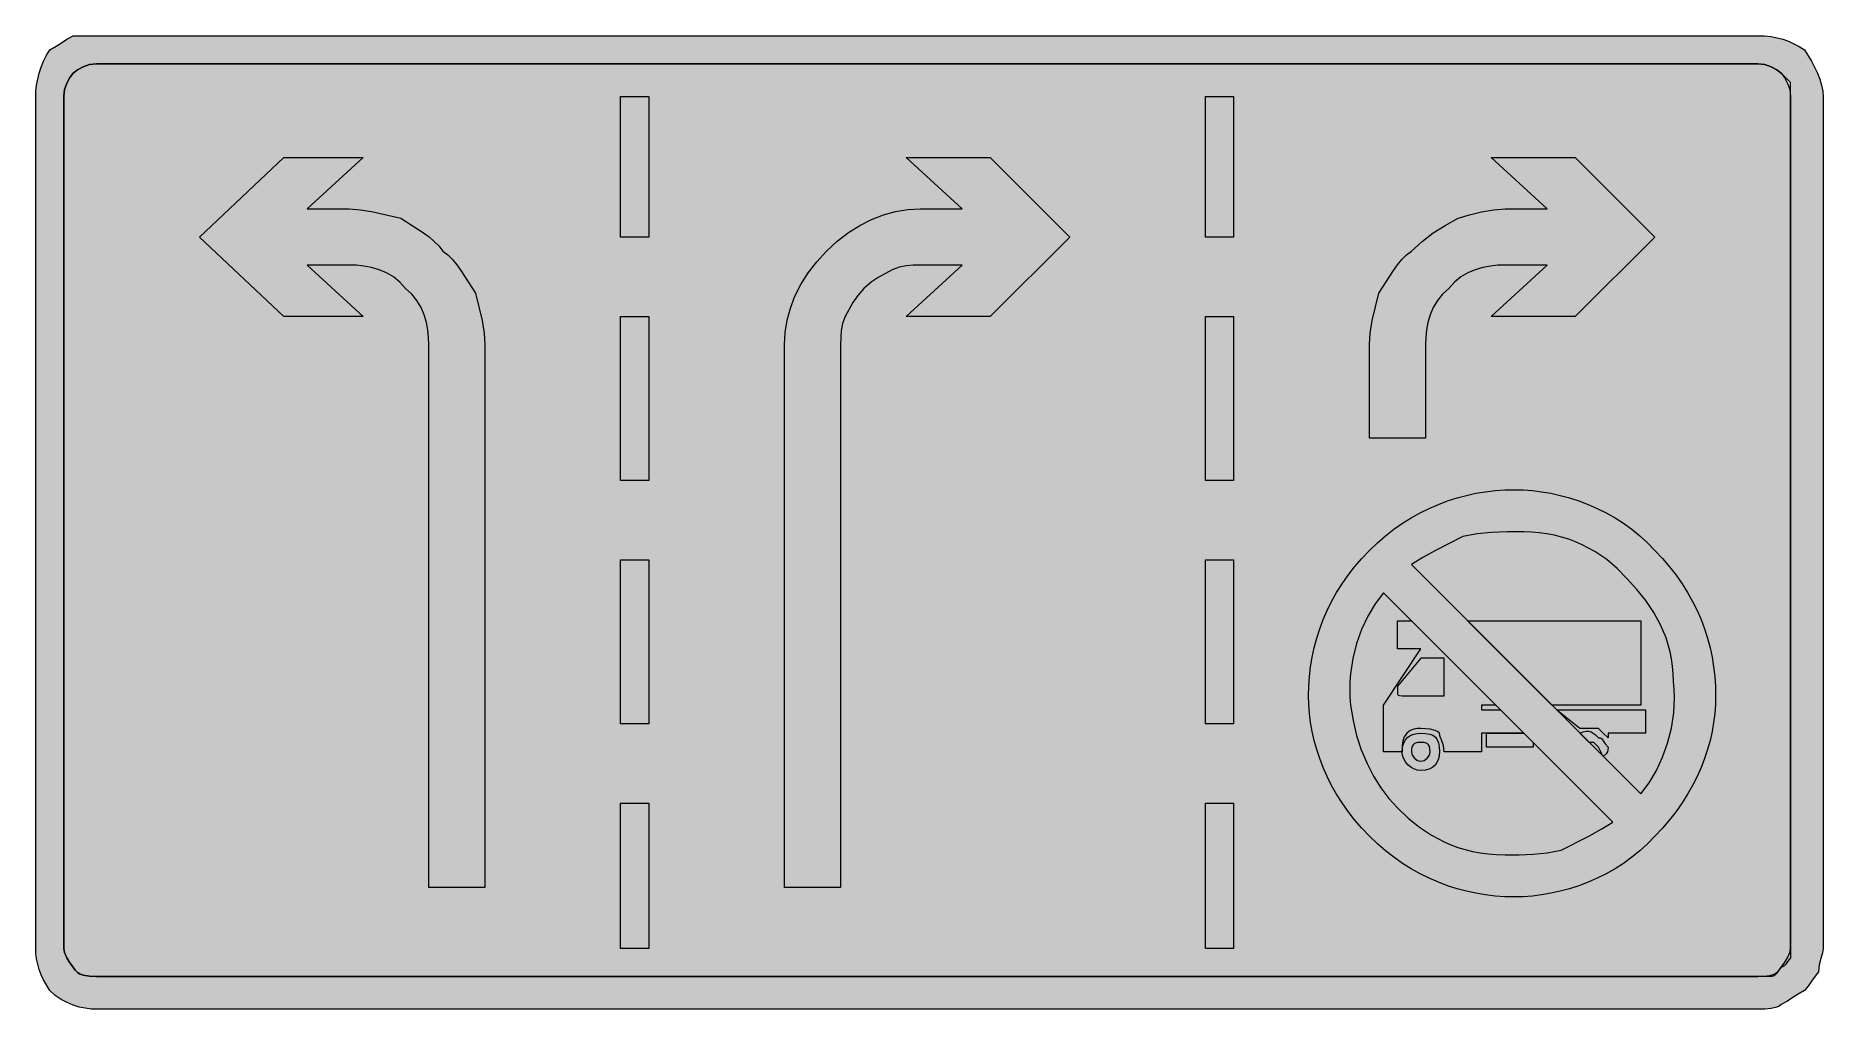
# Model space of a CAD drawing. Header units: metres. Extents: x 55 to 513, y 11 to 261.
import ezdxf

# ---------------------------------------------------------------- set-up
doc = ezdxf.new("R2010")
doc.units = ezdxf.units.M
for name, color, linetype, true_color in [('FILL_BLACK_000000', 7, 'Continuous', 0x000000), ('FILL_RED_FF0000', 7, 'Continuous', 0xff0000), ('FILL_WHITE_FFFFFF', 7, 'Continuous', 0xffffff)]:
    doc.layers.add(name, color=color, linetype=linetype, true_color=true_color)

msp = doc.modelspace()

# ---------------------------------------------------------------- hatches: boundary and pattern name
at = {"layer": 'FILL_BLACK_000000', "true_color": 0x000000}
h = msp.add_hatch(color=7, dxfattribs=at)
h.dxf.hatch_style = 1
h.paths.add_polyline_path([(498.16, 260.82), (499.8, 260.65), (501.37, 260.37), (502.86, 259.98), (504.3, 259.47), (505.69, 258.85), (507.06, 258.12), (508.41, 257.28), (510.17, 254.39), (511.71, 251.28), (512.32, 249.71), (512.8, 248.17), (513.1, 246.68), (513.21, 245.28), (513.21, 26.88), (513.02, 25.77), (512.61, 24.33), (512.2, 22.66), (512.01, 20.88), (511.11, 19.79), (510.21, 18.48), (509.31, 17.17), (508.41, 16.08), (506.8, 15.18), (505.41, 14.28), (504.02, 13.38), (502.41, 12.48), (501.91, 12.08), (501.3, 11.79), (499.86, 11.43), (498.19, 11.3), (496.41, 11.28), (70.41, 11.28), (69.01, 11.34), (67.52, 11.52), (65.98, 11.85), (64.41, 12.33), (62.84, 12.98), (61.3, 13.81), (59.81, 14.84), (58.41, 16.08), (56.83, 18.78), (56.22, 20.13), (55.71, 21.48), (55.32, 22.83), (55.03, 24.18), (54.87, 25.53), (54.81, 26.88), (54.81, 245.28), (54.87, 246.68), (55.03, 248.17), (55.32, 249.71), (55.71, 251.28), (56.22, 252.85), (56.83, 254.39), (57.57, 255.88), (58.41, 257.28), (60.02, 258.18), (61.41, 259.08), (62.8, 259.98), (64.41, 260.88), (70.41, 260.88), (496.41, 260.88), (498.16, 260.82)])
h.paths.add_polyline_path([(66.96, 252.93), (65.52, 252.16), (64.41, 251.28), (63.53, 250.17), (62.76, 248.73), (62.22, 247.06), (62.01, 245.28), (62.01, 26.88), (62.22, 25.79), (62.76, 24.48), (63.53, 23.17), (64.41, 22.08), (64.91, 21.29), (65.52, 20.69), (66.2, 20.27), (66.96, 19.98), (68.63, 19.72), (70.41, 19.68), (496.41, 19.68), (498.19, 19.72), (499.86, 19.98), (500.62, 20.27), (501.3, 20.69), (501.91, 21.29), (502.41, 22.08), (503.29, 23.17), (504.06, 24.48), (504.6, 25.79), (504.81, 26.88), (504.81, 245.28), (504.81, 248.88), (502.41, 251.28), (501.3, 252.16), (499.86, 252.93), (498.19, 253.47), (496.41, 253.68), (70.41, 253.68), (68.63, 253.47), (66.96, 252.93)], flags=16)
h = msp.add_hatch(color=7, dxfattribs=at)
h.dxf.hatch_style = 1
h.paths.add_polyline_path([(204.81, 245.28), (212.01, 245.28), (212.01, 209.28), (204.81, 209.28), (204.81, 245.28)])
h = msp.add_hatch(color=7, dxfattribs=at)
h.dxf.hatch_style = 1
h.paths.add_polyline_path([(354.81, 245.28), (362.01, 245.28), (362.01, 209.28), (354.81, 209.28), (354.81, 245.28)])
h = msp.add_hatch(color=7, dxfattribs=at)
h.dxf.hatch_style = 1
h.paths.add_polyline_path([(138.81, 229.68), (124.41, 216.48), (135.21, 216.48), (138.12, 216.27), (141.36, 215.73), (148.41, 214.08), (154.26, 210.33), (155.69, 209.29), (157.02, 208.17), (158.2, 206.98), (159.21, 205.68), (160.51, 204.67), (161.7, 203.49), (162.82, 202.16), (163.86, 200.73), (167.61, 194.88), (169.26, 187.83), (169.8, 184.59), (170.01, 181.68), (170.01, 42.48), (155.61, 42.48), (155.61, 181.68), (155.55, 183.53), (155.35, 185.45), (154.98, 187.4), (154.41, 189.33), (153.62, 191.21), (152.57, 192.99), (151.25, 194.62), (149.61, 196.08), (148.15, 197.72), (146.52, 199.04), (144.74, 200.09), (142.86, 200.88), (140.93, 201.45), (138.98, 201.82), (137.06, 202.02), (135.21, 202.08), (124.41, 202.08), (138.81, 188.88), (118.41, 188.88), (96.81, 209.28), (118.41, 229.68), (138.81, 229.68)])
h = msp.add_hatch(color=7, dxfattribs=at)
h.dxf.hatch_style = 1
h.paths.add_polyline_path([(320.01, 209.28), (299.61, 188.88), (278.01, 188.88), (292.41, 202.08), (281.61, 202.08), (279.81, 202.06), (278.01, 201.93), (276.21, 201.57), (274.41, 200.88), (270.81, 198.93), (269.01, 197.67), (267.21, 196.08), (265.62, 194.28), (264.36, 192.48), (262.41, 188.88), (261.72, 187.08), (261.36, 185.28), (261.23, 183.48), (261.21, 181.68), (261.21, 42.48), (246.81, 42.48), (246.81, 181.68), (246.98, 184.83), (247.48, 187.96), (248.33, 191.07), (249.51, 194.13), (251.03, 197.14), (252.88, 200.07), (255.08, 202.93), (257.61, 205.68), (260.36, 208.21), (263.22, 210.4), (266.15, 212.26), (269.16, 213.78), (272.22, 214.96), (275.33, 215.8), (278.46, 216.31), (281.61, 216.48), (292.41, 216.48), (278.01, 229.68), (299.61, 229.68), (320.01, 209.28)])
h = msp.add_hatch(color=7, dxfattribs=at)
h.dxf.hatch_style = 1
h.paths.add_polyline_path([(470.01, 209.28), (449.61, 188.88), (428.01, 188.88), (442.41, 202.08), (431.61, 202.08), (429.76, 202.02), (427.84, 201.82), (425.89, 201.45), (423.96, 200.88), (422.08, 200.09), (420.3, 199.04), (418.67, 197.72), (417.21, 196.08), (415.57, 194.62), (414.25, 192.99), (413.2, 191.21), (412.41, 189.33), (411.84, 187.4), (411.47, 185.45), (411.27, 183.53), (411.21, 181.68), (411.21, 157.68), (396.81, 157.68), (396.81, 181.68), (397.02, 184.59), (397.56, 187.83), (399.21, 194.88), (402.96, 200.73), (404, 202.16), (405.12, 203.49), (406.31, 204.67), (407.61, 205.68), (410.33, 208.17), (413.16, 210.33), (416.22, 212.26), (419.61, 214.08), (422.5, 214.96), (425.61, 215.73), (428.72, 216.27), (431.61, 216.48), (442.41, 216.48), (428.01, 229.68), (449.61, 229.68), (470.01, 209.28)])
h = msp.add_hatch(color=7, dxfattribs=at)
h.dxf.hatch_style = 1
h.paths.add_polyline_path([(204.81, 188.88), (212.01, 188.88), (212.01, 146.88), (204.81, 146.88), (204.81, 188.88)])
h = msp.add_hatch(color=7, dxfattribs=at)
h.dxf.hatch_style = 1
h.paths.add_polyline_path([(354.81, 188.88), (362.01, 188.88), (362.01, 146.88), (354.81, 146.88), (354.81, 188.88)])
h = msp.add_hatch(color=7, dxfattribs=at)
h.dxf.hatch_style = 1
h.paths.add_polyline_path([(204.81, 126.48), (212.01, 126.48), (212.01, 84.48), (204.81, 84.48), (204.81, 126.48)])
h = msp.add_hatch(color=7, dxfattribs=at)
h.dxf.hatch_style = 1
h.paths.add_polyline_path([(354.81, 126.48), (362.01, 126.48), (362.01, 84.48), (354.81, 84.48), (354.81, 126.48)])
h = msp.add_hatch(color=7, dxfattribs=at)
h.dxf.hatch_style = 1
h.paths.add_polyline_path([(404.01, 110.88), (407.61, 110.88), (429.21, 89.28), (425.61, 89.28), (425.61, 88.08), (430.41, 88.08), (436.41, 82.08), (425.61, 82.08), (425.61, 77.28), (416.01, 77.28), (415.82, 78.87), (415.41, 80.13), (415, 81.16), (414.81, 82.08), (414.31, 82.48), (413.72, 82.77), (412.41, 83.13), (410.01, 83.28), (409.11, 83.26), (408.21, 83.13), (407.31, 82.77), (406.41, 82.08), (405.72, 81.16), (405.36, 80.13), (405.23, 78.87), (405.21, 77.28), (400.41, 77.28), (400.41, 86.88), (400.41, 88.08), (400.41, 89.28), (410.01, 103.68), (404.01, 103.68), (404.01, 110.88)])
h.paths.add_polyline_path([(404.01, 92.88), (404.03, 92.19), (404.16, 91.83), (404.52, 91.7), (405.21, 91.68), (416.01, 91.68), (416.01, 101.28), (410.01, 101.28), (404.01, 94.08), (404.01, 92.88)], flags=16)
h = msp.add_hatch(color=7, dxfattribs=at)
h.dxf.hatch_style = 1
h.paths.add_polyline_path([(466.41, 89.28), (443.61, 89.28), (422.01, 110.88), (466.41, 110.88), (466.41, 89.28)])
h = msp.add_hatch(color=7, dxfattribs=at)
h.dxf.hatch_style = 1
h.paths.add_polyline_path([(455.61, 83.28), (453.21, 83.28), (450.81, 83.28), (444.81, 88.08), (467.61, 88.08), (467.61, 82.08), (458.01, 82.08), (458.01, 80.88), (456.81, 82.08), (455.61, 83.28)])
h = msp.add_hatch(color=7, dxfattribs=at)
h.dxf.hatch_style = 1
h.paths.add_polyline_path([(451.66, 82.42), (452.4, 82.57), (453.07, 82.54), (453.66, 82.38), (454.69, 81.74), (455.61, 80.88), (456.01, 80.83), (456.32, 80.67), (456.81, 80.13), (457.3, 79.36), (458.01, 78.48), (457.99, 77.77), (457.86, 77.28), (457.5, 76.79), (456.81, 76.08), (455.61, 78.48), (454.41, 79.68), (453.21, 79.68), (450.81, 82.08), (451.66, 82.42)])
h = msp.add_hatch(color=7, dxfattribs=at)
h.dxf.hatch_style = 1
h.paths.add_polyline_path([(414.57, 75.52), (414.24, 74.71), (413.76, 73.98), (413.11, 73.37), (412.28, 72.89), (411.25, 72.59), (410.01, 72.48), (409.11, 72.59), (408.25, 72.89), (407.44, 73.37), (406.71, 73.98), (406.1, 74.71), (405.62, 75.52), (405.32, 76.38), (405.21, 77.28), (405.32, 78.52), (405.62, 79.55), (406.1, 80.38), (406.71, 81.03), (407.44, 81.51), (408.25, 81.84), (409.11, 82.02), (410.01, 82.08), (411.25, 82.02), (412.28, 81.84), (413.11, 81.51), (413.76, 81.03), (414.24, 80.38), (414.57, 79.55), (414.75, 78.52), (414.81, 77.28), (414.75, 76.38), (414.57, 75.52)])
h.paths.add_polyline_path([(412.2, 78.67), (411.97, 79.09), (411.66, 79.38), (410.89, 79.64), (410.01, 79.68), (409.13, 79.64), (408.36, 79.38), (408.05, 79.09), (407.82, 78.67), (407.66, 78.07), (407.61, 77.28), (407.82, 76.4), (408.36, 75.63), (409.13, 75.09), (410.01, 74.88), (410.89, 75.09), (411.66, 75.63), (412.2, 76.4), (412.41, 77.28), (412.36, 78.07), (412.2, 78.67)], flags=16)
h = msp.add_hatch(color=7, dxfattribs=at)
h.dxf.hatch_style = 1
h.paths.add_polyline_path([(426.81, 82.08), (436.41, 82.08), (438.81, 79.68), (438.81, 78.48), (426.81, 78.48), (426.81, 82.08)])
h = msp.add_hatch(color=7, dxfattribs=at)
h.dxf.hatch_style = 1
h.paths.add_polyline_path([(204.81, 64.08), (212.01, 64.08), (212.01, 26.88), (204.81, 26.88), (204.81, 64.08)])
h = msp.add_hatch(color=7, dxfattribs=at)
h.dxf.hatch_style = 1
h.paths.add_polyline_path([(354.81, 64.08), (362.01, 64.08), (362.01, 26.88), (354.81, 26.88), (354.81, 64.08)])
at = {"layer": 'FILL_RED_FF0000', "true_color": 0xff0000}
h = msp.add_hatch(color=7, dxfattribs=at)
h.dxf.hatch_style = 1
h.paths.add_polyline_path([(485.1, 84.83), (484.69, 82.51), (484.17, 80.19), (483.52, 77.86), (482.75, 75.54), (481.86, 73.23), (480.84, 70.93), (479.69, 68.65), (478.41, 66.4), (477, 64.17), (475.46, 61.98), (473.78, 59.84), (471.96, 57.73), (470.01, 55.68), (468.16, 53.73), (466.2, 51.91), (464.15, 50.23), (462.02, 48.69), (459.82, 47.28), (457.56, 46), (455.26, 44.85), (452.91, 43.83), (450.54, 42.94), (448.14, 42.17), (445.74, 41.52), (443.35, 41), (440.97, 40.59), (438.61, 40.31), (436.29, 40.14), (434.01, 40.08), (431.54, 40.14), (429.06, 40.31), (426.6, 40.59), (424.15, 41), (421.71, 41.52), (419.29, 42.17), (416.89, 42.94), (414.51, 43.83), (412.16, 44.85), (409.85, 46), (407.56, 47.28), (405.32, 48.69), (403.12, 50.23), (400.97, 51.91), (398.86, 53.73), (396.81, 55.68), (394.86, 57.73), (393.04, 59.84), (391.36, 61.98), (389.82, 64.17), (388.41, 66.4), (387.13, 68.65), (385.98, 70.93), (384.96, 73.23), (384.07, 75.54), (383.3, 77.86), (382.65, 80.19), (382.13, 82.51), (381.72, 84.83), (381.44, 87.13), (381.27, 89.42), (381.21, 91.68), (381.27, 94.15), (381.44, 96.63), (381.72, 99.09), (382.13, 101.54), (382.65, 103.98), (383.3, 106.4), (384.07, 108.8), (384.96, 111.18), (385.98, 113.53), (387.13, 115.84), (388.41, 118.13), (389.82, 120.37), (391.36, 122.57), (393.04, 124.72), (394.86, 126.83), (396.81, 128.88), (398.86, 130.83), (400.97, 132.65), (403.12, 134.33), (405.32, 135.87), (407.56, 137.28), (409.85, 138.56), (412.16, 139.71), (414.51, 140.73), (416.89, 141.62), (419.29, 142.39), (421.71, 143.04), (424.15, 143.56), (426.6, 143.97), (429.06, 144.25), (431.54, 144.42), (434.01, 144.48), (436.29, 144.42), (438.61, 144.25), (440.97, 143.97), (443.35, 143.56), (445.74, 143.04), (448.14, 142.39), (450.54, 141.62), (452.91, 140.73), (455.26, 139.71), (457.56, 138.56), (459.82, 137.28), (462.02, 135.87), (464.15, 134.33), (466.2, 132.65), (468.16, 130.83), (470.01, 128.88), (471.96, 126.83), (473.78, 124.72), (475.46, 122.57), (477, 120.37), (478.41, 118.13), (479.69, 115.84), (480.84, 113.53), (481.86, 111.18), (482.75, 108.8), (483.52, 106.4), (484.17, 103.98), (484.69, 101.54), (485.1, 99.09), (485.38, 96.63), (485.55, 94.15), (485.61, 91.68), (485.55, 89.42), (485.38, 87.13), (485.1, 84.83)])
h.paths.add_polyline_path([(472.02, 75.91), (473.31, 79.53), (474.26, 83.32), (474.85, 87.24), (474.99, 89.23), (475.04, 91.24), (474.98, 93.26), (474.81, 95.28), (474.75, 97.28), (474.59, 99.22), (474.32, 101.11), (473.95, 102.95), (473.48, 104.74), (472.91, 106.48), (471.51, 109.83), (469.77, 113.01), (467.72, 116.04), (465.39, 118.92), (462.81, 121.68), (460.4, 124.26), (457.67, 126.59), (454.67, 128.64), (451.41, 130.38), (449.69, 131.12), (447.93, 131.78), (446.11, 132.35), (444.25, 132.82), (442.34, 133.19), (440.4, 133.46), (438.42, 133.62), (436.41, 133.68), (432.12, 133.66), (428.16, 133.53), (424.43, 133.17), (420.81, 132.48), (413.76, 128.88), (410.52, 127.08), (407.61, 125.28), (466.41, 66.48), (468.54, 69.34), (470.42, 72.5), (472.02, 75.91)], flags=16)
h.paths.add_polyline_path([(396.4, 112.06), (394.8, 108.65), (393.51, 105.03), (392.56, 101.24), (391.97, 97.32), (391.83, 95.33), (391.78, 93.32), (391.84, 91.3), (392.01, 89.28), (392.62, 85.29), (393.55, 81.44), (394.75, 77.76), (396.21, 74.28), (397.89, 71.02), (399.77, 68.02), (401.82, 65.29), (404.01, 62.88), (406.77, 60.3), (409.67, 57.97), (412.74, 55.92), (416.01, 54.18), (417.73, 53.44), (419.5, 52.78), (421.34, 52.21), (423.25, 51.74), (425.22, 51.37), (427.27, 51.1), (429.4, 50.94), (431.61, 50.88), (435.21, 50.9), (438.81, 51.03), (442.41, 51.39), (446.01, 52.08), (453.06, 55.68), (456.3, 57.48), (459.21, 59.28), (400.41, 118.08), (398.28, 115.22), (396.4, 112.06)], flags=16)
at = {"layer": 'FILL_WHITE_FFFFFF', "true_color": 0xffffff}
h = msp.add_hatch(color=7, dxfattribs=at)
h.dxf.hatch_style = 1
h.paths.add_polyline_path([(496.41, 253.68), (498.19, 253.47), (499.86, 252.93), (501.3, 252.16), (502.41, 251.28), (503.29, 250.17), (504.06, 248.73), (504.6, 247.06), (504.81, 245.28), (504.81, 26.88), (504.81, 24.48), (504.1, 23.6), (503.61, 22.83), (503.12, 22.29), (502.81, 22.13), (502.41, 22.08), (501.7, 21.2), (501.21, 20.43), (500.72, 19.89), (500.41, 19.73), (500.01, 19.68), (496.41, 19.68), (70.41, 19.68), (68.63, 19.72), (66.96, 19.98), (66.2, 20.27), (65.52, 20.69), (64.91, 21.29), (64.41, 22.08), (63.53, 23.17), (62.76, 24.48), (62.22, 25.79), (62.01, 26.88), (62.01, 245.28), (62.22, 247.06), (62.76, 248.73), (63.53, 250.17), (64.41, 251.28), (65.52, 252.16), (66.96, 252.93), (68.63, 253.47), (70.41, 253.68), (496.41, 253.68)])

# ---------------------------------------------------------------- linework, layer by layer
at = {"layer": 'FILL_BLACK_000000', "lineweight": 0, "true_color": 0x000000}
for points in [[(498.16, 260.82), (499.8, 260.65), (501.37, 260.37), (502.86, 259.98), (504.3, 259.47), (505.69, 258.85), (507.06, 258.12), (508.41, 257.28), (510.17, 254.39), (511.71, 251.28), (512.32, 249.71), (512.8, 248.17), (513.1, 246.68), (513.21, 245.28), (513.21, 26.88), (513.02, 25.77), (512.61, 24.33), (512.2, 22.66), (512.01, 20.88), (511.11, 19.79), (510.21, 18.48), (509.31, 17.17), (508.41, 16.08), (506.8, 15.18), (505.41, 14.28), (504.02, 13.38), (502.41, 12.48), (501.91, 12.08), (501.3, 11.79), (499.86, 11.43), (498.19, 11.3), (496.41, 11.28), (70.41, 11.28), (69.01, 11.34), (67.52, 11.52), (65.98, 11.85), (64.41, 12.33), (62.84, 12.98), (61.3, 13.81), (59.81, 14.84), (58.41, 16.08), (56.83, 18.78), (56.22, 20.13), (55.71, 21.48), (55.32, 22.83), (55.03, 24.18), (54.87, 25.53), (54.81, 26.88), (54.81, 245.28), (54.87, 246.68), (55.03, 248.17), (55.32, 249.71), (55.71, 251.28), (56.22, 252.85), (56.83, 254.39), (57.57, 255.88), (58.41, 257.28), (60.02, 258.18), (61.41, 259.08), (62.8, 259.98), (64.41, 260.88), (70.41, 260.88), (496.41, 260.88)], [(66.96, 252.93), (65.52, 252.16), (64.41, 251.28), (63.53, 250.17), (62.76, 248.73), (62.22, 247.06), (62.01, 245.28), (62.01, 26.88), (62.22, 25.79), (62.76, 24.48), (63.53, 23.17), (64.41, 22.08), (64.91, 21.29), (65.52, 20.69), (66.2, 20.27), (66.96, 19.98), (68.63, 19.72), (70.41, 19.68), (496.41, 19.68), (498.19, 19.72), (499.86, 19.98), (500.62, 20.27), (501.3, 20.69), (501.91, 21.29), (502.41, 22.08), (503.29, 23.17), (504.06, 24.48), (504.6, 25.79), (504.81, 26.88), (504.81, 245.28), (504.81, 248.88), (502.41, 251.28), (501.3, 252.16), (499.86, 252.93), (498.19, 253.47), (496.41, 253.68), (70.41, 253.68), (68.63, 253.47)], [(204.81, 245.28), (212.01, 245.28), (212.01, 209.28), (204.81, 209.28)], [(354.81, 245.28), (362.01, 245.28), (362.01, 209.28), (354.81, 209.28)], [(138.81, 229.68), (124.41, 216.48), (135.21, 216.48), (138.12, 216.27), (141.36, 215.73), (148.41, 214.08), (154.26, 210.33), (155.69, 209.29), (157.02, 208.17), (158.2, 206.98), (159.21, 205.68), (160.51, 204.67), (161.7, 203.49), (162.82, 202.16), (163.86, 200.73), (167.61, 194.88), (169.26, 187.83), (169.8, 184.59), (170.01, 181.68), (170.01, 42.48), (155.61, 42.48), (155.61, 181.68), (155.55, 183.53), (155.35, 185.45), (154.98, 187.4), (154.41, 189.33), (153.62, 191.21), (152.57, 192.99), (151.25, 194.62), (149.61, 196.08), (148.15, 197.72), (146.52, 199.04), (144.74, 200.09), (142.86, 200.88), (140.93, 201.45), (138.98, 201.82), (137.06, 202.02), (135.21, 202.08), (124.41, 202.08), (138.81, 188.88), (118.41, 188.88), (96.81, 209.28), (118.41, 229.68)], [(320.01, 209.28), (299.61, 188.88), (278.01, 188.88), (292.41, 202.08), (281.61, 202.08), (279.81, 202.06), (278.01, 201.93), (276.21, 201.57), (274.41, 200.88), (270.81, 198.93), (269.01, 197.67), (267.21, 196.08), (265.62, 194.28), (264.36, 192.48), (262.41, 188.88), (261.72, 187.08), (261.36, 185.28), (261.23, 183.48), (261.21, 181.68), (261.21, 42.48), (246.81, 42.48), (246.81, 181.68), (246.98, 184.83), (247.48, 187.96), (248.33, 191.07), (249.51, 194.13), (251.03, 197.14), (252.88, 200.07), (255.08, 202.93), (257.61, 205.68), (260.36, 208.21), (263.22, 210.4), (266.15, 212.26), (269.16, 213.78), (272.22, 214.96), (275.33, 215.8), (278.46, 216.31), (281.61, 216.48), (292.41, 216.48), (278.01, 229.68), (299.61, 229.68)], [(470.01, 209.28), (449.61, 188.88), (428.01, 188.88), (442.41, 202.08), (431.61, 202.08), (429.76, 202.02), (427.84, 201.82), (425.89, 201.45), (423.96, 200.88), (422.08, 200.09), (420.3, 199.04), (418.67, 197.72), (417.21, 196.08), (415.57, 194.62), (414.25, 192.99), (413.2, 191.21), (412.41, 189.33), (411.84, 187.4), (411.47, 185.45), (411.27, 183.53), (411.21, 181.68), (411.21, 157.68), (396.81, 157.68), (396.81, 181.68), (397.02, 184.59), (397.56, 187.83), (399.21, 194.88), (402.96, 200.73), (404, 202.16), (405.12, 203.49), (406.31, 204.67), (407.61, 205.68), (410.33, 208.17), (413.16, 210.33), (416.22, 212.26), (419.61, 214.08), (422.5, 214.96), (425.61, 215.73), (428.72, 216.27), (431.61, 216.48), (442.41, 216.48), (428.01, 229.68), (449.61, 229.68)], [(204.81, 188.88), (212.01, 188.88), (212.01, 146.88), (204.81, 146.88)], [(354.81, 188.88), (362.01, 188.88), (362.01, 146.88), (354.81, 146.88)], [(204.81, 126.48), (212.01, 126.48), (212.01, 84.48), (204.81, 84.48)], [(354.81, 126.48), (362.01, 126.48), (362.01, 84.48), (354.81, 84.48)], [(404.01, 110.88), (407.61, 110.88), (429.21, 89.28), (425.61, 89.28), (425.61, 88.08), (430.41, 88.08), (436.41, 82.08), (425.61, 82.08), (425.61, 77.28), (416.01, 77.28), (415.82, 78.87), (415.41, 80.13), (415, 81.16), (414.81, 82.08), (414.31, 82.48), (413.72, 82.77), (412.41, 83.13), (410.01, 83.28), (409.11, 83.26), (408.21, 83.13), (407.31, 82.77), (406.41, 82.08), (405.72, 81.16), (405.36, 80.13), (405.23, 78.87), (405.21, 77.28), (400.41, 77.28), (400.41, 86.88), (400.41, 88.08), (400.41, 89.28), (410.01, 103.68), (404.01, 103.68)], [(466.41, 89.28), (443.61, 89.28), (422.01, 110.88), (466.41, 110.88)], [(404.01, 92.88), (404.03, 92.19), (404.16, 91.83), (404.52, 91.7), (405.21, 91.68), (416.01, 91.68), (416.01, 101.28), (410.01, 101.28), (404.01, 94.08)], [(455.61, 83.28), (453.21, 83.28), (450.81, 83.28), (444.81, 88.08), (467.61, 88.08), (467.61, 82.08), (458.01, 82.08), (458.01, 80.88), (456.81, 82.08)], [(451.66, 82.42), (452.4, 82.57), (453.07, 82.54), (453.66, 82.38), (454.69, 81.74), (455.61, 80.88), (456.01, 80.83), (456.32, 80.67), (456.81, 80.13), (457.3, 79.36), (458.01, 78.48), (457.99, 77.77), (457.86, 77.28), (457.5, 76.79), (456.81, 76.08), (455.61, 78.48), (454.41, 79.68), (453.21, 79.68), (450.81, 82.08)], [(414.57, 75.52), (414.24, 74.71), (413.76, 73.98), (413.11, 73.37), (412.28, 72.89), (411.25, 72.59), (410.01, 72.48), (409.11, 72.59), (408.25, 72.89), (407.44, 73.37), (406.71, 73.98), (406.1, 74.71), (405.62, 75.52), (405.32, 76.38), (405.21, 77.28), (405.32, 78.52), (405.62, 79.55), (406.1, 80.38), (406.71, 81.03), (407.44, 81.51), (408.25, 81.84), (409.11, 82.02), (410.01, 82.08), (411.25, 82.02), (412.28, 81.84), (413.11, 81.51), (413.76, 81.03), (414.24, 80.38), (414.57, 79.55), (414.75, 78.52), (414.81, 77.28), (414.75, 76.38)], [(412.2, 78.67), (411.97, 79.09), (411.66, 79.38), (410.89, 79.64), (410.01, 79.68), (409.13, 79.64), (408.36, 79.38), (408.05, 79.09), (407.82, 78.67), (407.66, 78.07), (407.61, 77.28), (407.82, 76.4), (408.36, 75.63), (409.13, 75.09), (410.01, 74.88), (410.89, 75.09), (411.66, 75.63), (412.2, 76.4), (412.41, 77.28), (412.36, 78.07)], [(426.81, 82.08), (436.41, 82.08), (438.81, 79.68), (438.81, 78.48), (426.81, 78.48)], [(204.81, 64.08), (212.01, 64.08), (212.01, 26.88), (204.81, 26.88)], [(354.81, 64.08), (362.01, 64.08), (362.01, 26.88), (354.81, 26.88)]]:
    msp.add_lwpolyline(points, close=True, dxfattribs=at)
at = {"layer": 'FILL_RED_FF0000', "lineweight": 0, "true_color": 0xff0000}
for points in [[(485.1, 84.83), (484.69, 82.51), (484.17, 80.19), (483.52, 77.86), (482.75, 75.54), (481.86, 73.23), (480.84, 70.93), (479.69, 68.65), (478.41, 66.4), (477, 64.17), (475.46, 61.98), (473.78, 59.84), (471.96, 57.73), (470.01, 55.68), (468.16, 53.73), (466.2, 51.91), (464.15, 50.23), (462.02, 48.69), (459.82, 47.28), (457.56, 46), (455.26, 44.85), (452.91, 43.83), (450.54, 42.94), (448.14, 42.17), (445.74, 41.52), (443.35, 41), (440.97, 40.59), (438.61, 40.31), (436.29, 40.14), (434.01, 40.08), (431.54, 40.14), (429.06, 40.31), (426.6, 40.59), (424.15, 41), (421.71, 41.52), (419.29, 42.17), (416.89, 42.94), (414.51, 43.83), (412.16, 44.85), (409.85, 46), (407.56, 47.28), (405.32, 48.69), (403.12, 50.23), (400.97, 51.91), (398.86, 53.73), (396.81, 55.68), (394.86, 57.73), (393.04, 59.84), (391.36, 61.98), (389.82, 64.17), (388.41, 66.4), (387.13, 68.65), (385.98, 70.93), (384.96, 73.23), (384.07, 75.54), (383.3, 77.86), (382.65, 80.19), (382.13, 82.51), (381.72, 84.83), (381.44, 87.13), (381.27, 89.42), (381.21, 91.68), (381.27, 94.15), (381.44, 96.63), (381.72, 99.09), (382.13, 101.54), (382.65, 103.98), (383.3, 106.4), (384.07, 108.8), (384.96, 111.18), (385.98, 113.53), (387.13, 115.84), (388.41, 118.13), (389.82, 120.37), (391.36, 122.57), (393.04, 124.72), (394.86, 126.83), (396.81, 128.88), (398.86, 130.83), (400.97, 132.65), (403.12, 134.33), (405.32, 135.87), (407.56, 137.28), (409.85, 138.56), (412.16, 139.71), (414.51, 140.73), (416.89, 141.62), (419.29, 142.39), (421.71, 143.04), (424.15, 143.56), (426.6, 143.97), (429.06, 144.25), (431.54, 144.42), (434.01, 144.48), (436.29, 144.42), (438.61, 144.25), (440.97, 143.97), (443.35, 143.56), (445.74, 143.04), (448.14, 142.39), (450.54, 141.62), (452.91, 140.73), (455.26, 139.71), (457.56, 138.56), (459.82, 137.28), (462.02, 135.87), (464.15, 134.33), (466.2, 132.65), (468.16, 130.83), (470.01, 128.88), (471.96, 126.83), (473.78, 124.72), (475.46, 122.57), (477, 120.37), (478.41, 118.13), (479.69, 115.84), (480.84, 113.53), (481.86, 111.18), (482.75, 108.8), (483.52, 106.4), (484.17, 103.98), (484.69, 101.54), (485.1, 99.09), (485.38, 96.63), (485.55, 94.15), (485.61, 91.68), (485.55, 89.42), (485.38, 87.13)], [(472.02, 75.91), (473.31, 79.53), (474.26, 83.32), (474.85, 87.24), (474.99, 89.23), (475.04, 91.24), (474.98, 93.26), (474.81, 95.28), (474.75, 97.28), (474.59, 99.22), (474.32, 101.11), (473.95, 102.95), (473.48, 104.74), (472.91, 106.48), (471.51, 109.83), (469.77, 113.01), (467.72, 116.04), (465.39, 118.92), (462.81, 121.68), (460.4, 124.26), (457.67, 126.59), (454.67, 128.64), (451.41, 130.38), (449.69, 131.12), (447.93, 131.78), (446.11, 132.35), (444.25, 132.82), (442.34, 133.19), (440.4, 133.46), (438.42, 133.62), (436.41, 133.68), (432.12, 133.66), (428.16, 133.53), (424.43, 133.17), (420.81, 132.48), (413.76, 128.88), (410.52, 127.08), (407.61, 125.28), (466.41, 66.48), (468.54, 69.34), (470.42, 72.5)], [(396.4, 112.06), (394.8, 108.65), (393.51, 105.03), (392.56, 101.24), (391.97, 97.32), (391.83, 95.33), (391.78, 93.32), (391.84, 91.3), (392.01, 89.28), (392.62, 85.29), (393.55, 81.44), (394.75, 77.76), (396.21, 74.28), (397.89, 71.02), (399.77, 68.02), (401.82, 65.29), (404.01, 62.88), (406.77, 60.3), (409.67, 57.97), (412.74, 55.92), (416.01, 54.18), (417.73, 53.44), (419.5, 52.78), (421.34, 52.21), (423.25, 51.74), (425.22, 51.37), (427.27, 51.1), (429.4, 50.94), (431.61, 50.88), (435.21, 50.9), (438.81, 51.03), (442.41, 51.39), (446.01, 52.08), (453.06, 55.68), (456.3, 57.48), (459.21, 59.28), (400.41, 118.08), (398.28, 115.22)]]:
    msp.add_lwpolyline(points, close=True, dxfattribs=at)
at = {"layer": 'FILL_WHITE_FFFFFF', "lineweight": 0, "true_color": 0xffffff}
msp.add_lwpolyline([(496.41, 253.68), (498.19, 253.47), (499.86, 252.93), (501.3, 252.16), (502.41, 251.28), (503.29, 250.17), (504.06, 248.73), (504.6, 247.06), (504.81, 245.28), (504.81, 26.88), (504.81, 24.48), (504.1, 23.6), (503.61, 22.83), (503.12, 22.29), (502.81, 22.13), (502.41, 22.08), (501.7, 21.2), (501.21, 20.43), (500.72, 19.89), (500.41, 19.73), (500.01, 19.68), (496.41, 19.68), (70.41, 19.68), (68.63, 19.72), (66.96, 19.98), (66.2, 20.27), (65.52, 20.69), (64.91, 21.29), (64.41, 22.08), (63.53, 23.17), (62.76, 24.48), (62.22, 25.79), (62.01, 26.88), (62.01, 245.28), (62.22, 247.06), (62.76, 248.73), (63.53, 250.17), (64.41, 251.28), (65.52, 252.16), (66.96, 252.93), (68.63, 253.47), (70.41, 253.68)], close=True, dxfattribs=at)

doc.saveas('drawing.dxf')
